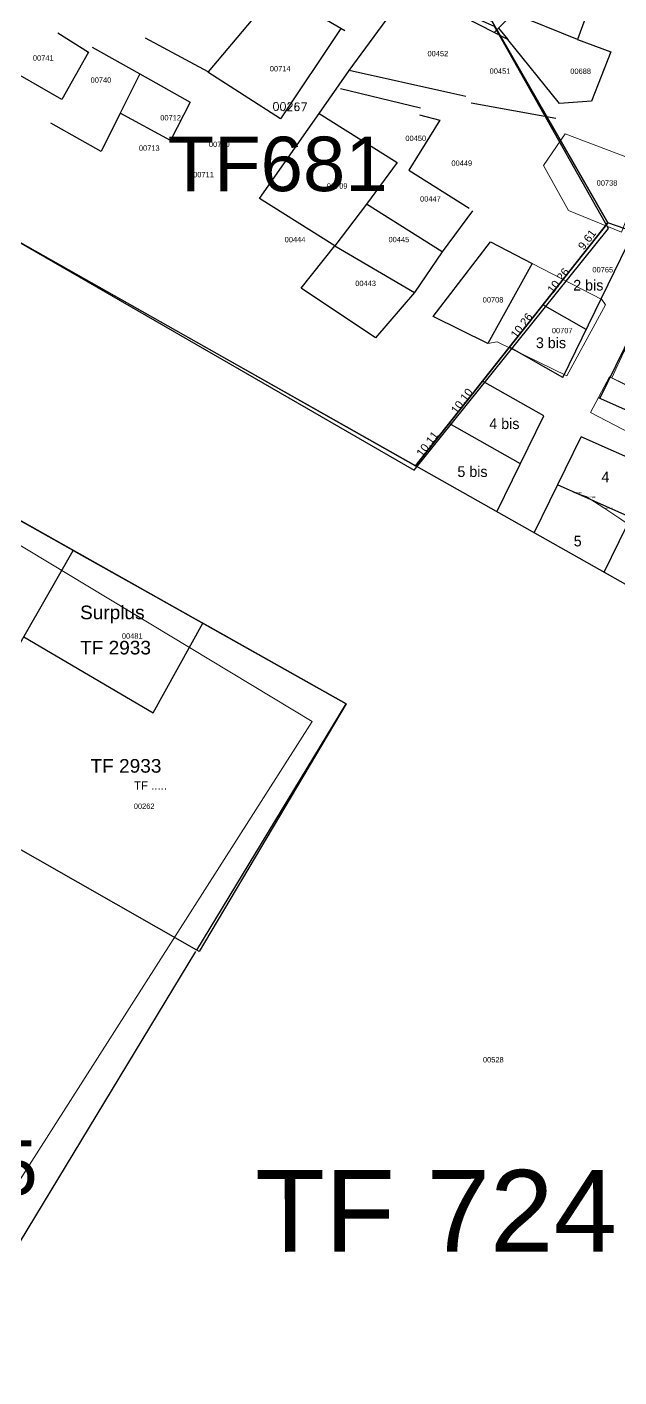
# Model space of a CAD drawing. Header units: metres. Extents: x 0 to 1324930, y 0 to 1631912.
# Drawn here: x 253860.4 to 253971.3, y 1628883.3 to 1629136.3 of the extents above; entities that cross this region are included whole.
import ezdxf
from ezdxf.enums import TextEntityAlignment as Align

# ---------------------------------------------------------------- set-up
doc = ezdxf.new("R2010")
doc.units = ezdxf.units.M
doc.header["$MEASUREMENT"] = 0
for name, color, linetype in [('A_revoir_niveau_0', 7, 'Continuous'), ('historique_numero_parcelle', 7, 'Continuous'), ('limites_parcelles', 7, 'Continuous'), ('limites_tf', 7, 'Continuous'), ('numero_lot', 7, 'Continuous'), ('numero_parcelle', 7, 'Continuous')]:
    doc.layers.add(name, color=color, linetype=linetype)
for name, color, linetype, lineweight in [('CABA', 7, 'Continuous', 0), ('Limite L D TF', 5, 'Continuous', 13), ('Limite M  et R TF', 1, 'Continuous', 30), ('Numero_TF', 7, 'Continuous', 0), ('TopoMat', 4, 'Continuous', 0), ('檩条', 4, 'Continuous', 0)]:
    doc.layers.add(name, color=color, linetype=linetype, lineweight=lineweight)
doc.styles.get("Standard").update_dxf_attribs({"font": 'txt.shx'})
doc.styles.add('Style-Arial', font='arial.ttf')
doc.styles.add('Style-FANCY', font='times.ttf')
doc.styles.add('Style-txt', font='txt.shx')

# ---------------------------------------------------------------- blocks, each defined once
blk = doc.blocks.new('*U98')
at = {"color": 7, "linetype": 'Continuous', "lineweight": 13, "flags": 128}
blk.add_lwpolyline([(82.7415, 78.835), (183.1495, 21.745), (111.5905, -97.025), (66.4805, -131.525)], dxfattribs=at)
blk = doc.blocks.new('*U132')
at = {"layer": 'CABA', "color": 7, "linetype": 'Continuous', "lineweight": 30}
for p, q in [((-25.486278, 42.831439, 0.000009), (-3.806278, 5.141439, 0.000009)), ((-25.486278, 42.831439, 0.000009), (-3.806278, 5.141439, 0.000009)), ((-14.489614, 23.714084, 0.000009), (-3.806278, 5.141439, 0.000009)), ((25.869742, -77.544087, 0.000009), (-129.886278, 10.411439, 0.000009)), ((-3.806278, 5.141439, 0.000009), (-39.856278, -40.428561, 0.000009)), ((-3.806278, 5.141439, 0.000009), (-39.856278, -40.428561, 0.000009)), ((-3.806278, 5.141439, 0.000009), (-39.856278, -40.428561, 0.000009)), ((17.169073, -15.919818, 0.000009), (3.457599, -9.814429, 0.000009)), ((-7.867122, -14.852595, 0.000009), (-15.993209, -10.263788, 0.000009)), ((-12.270213, -23.850446, 0.000009), (-22.272964, -18.201886, 0.000009)), ((12.77891, -24.911539, 0.000009), (-0.932564, -18.80615, 0.000009)), ((-15.792685, -31.048728, 0.000009), (-27.296768, -24.552365, 0.000009)), ((8.130797, -33.788401, 0.000009), (-5.580678, -27.683012, 0.000009)), ((-20.195776, -40.046579, 0.000009), (-33.576523, -32.490463, 0.000009)), ((4.876616, -41.096637, 0.000009), (-8.834859, -34.991248, 0.000009)), ((0.486452, -50.088357, 0.000009), (-13.225022, -43.982968, 0.000009))]:
    blk.add_line(p, q, dxfattribs=at)
at = {"layer": 'CABA', "color": 7, "linetype": 'Continuous', "lineweight": 40}
for p, q in [((74.113722, -12.098561, 0.000009), (78.603722, -9.908561, 0.000009)), ((74.113722, -12.098561, 0.000009), (78.603722, -9.908561, 0.000009)), ((74.113722, -12.098561, 0.000009), (78.603722, -9.908561, 0.000009)), ((60.873722, -29.608561, 0.000009), (74.113722, -12.098561, 0.000009)), ((60.873722, -29.608561, 0.000009), (74.113722, -12.098561, 0.000009)), ((60.873722, -29.608561, 0.000009), (74.113722, -12.098561, 0.000009)), ((60.873722, -29.608561, 0.000009), (49.273722, -44.968561, 0.000009)), ((60.873722, -29.608561, 0.000009), (49.273722, -44.968561, 0.000009)), ((60.873722, -29.608561, 0.000009), (49.273722, -44.968561, 0.000009)), ((49.273722, -44.968561, 0.000009), (51.463722, -49.458561, 0.000009)), ((49.273722, -44.968561, 0.000009), (51.463722, -49.458561, 0.000009)), ((49.273722, -44.968561, 0.000009), (51.463722, -49.458561, 0.000009)), ((41.874015, -57.567898, 0.000009), (41.789826, -56.662299, 0.000009))]:
    blk.add_line(p, q, dxfattribs=at)
for p in [(78.603722, -9.908561, 0.000009), (78.603722, -9.908561, 0.000009), (78.603722, -9.908561, 0.000009), (74.113722, -12.098561, 0.000009), (74.113722, -12.098561, 0.000009), (74.113722, -12.098561, 0.000009), (60.873722, -29.608561, 0.000009), (60.873722, -29.608561, 0.000009), (60.873722, -29.608561, 0.000009), (49.273722, -44.968561, 0.000009), (49.273722, -44.968561, 0.000009), (49.273722, -44.968561, 0.000009), (40.953722, -47.668561, 0.000009), (40.953722, -47.668561, 0.000009), (40.953722, -47.668561, 0.000009), (51.463722, -49.458561, 0.000009), (51.463722, -49.458561, 0.000009), (51.463722, -49.458561, 0.000009)]:
    blk.add_point(p, dxfattribs=at)
at = {"layer": 'Limite L D TF', "color": 7, "linetype": 'Continuous', "lineweight": 30}
for p, q in [((-3.806278, 5.141439, 0.000009), (-25.486278, 42.831439, 0.000009)), ((-25.486278, 42.831439, 0.000009), (-3.806278, 5.141439, 0.000009)), ((-3.806278, 5.141439, 0.000009), (-39.856278, -40.428561, 0.000009)), ((1.079906, 3.430932, 0.000009), (-3.806278, 5.141439, 0.000009)), ((38.896339, -9.807469, 0.000009), (8.633518, 0.786639, 0.000009)), ((67.607477, -12.408002, 0.000009), (39.137595, -9.859649, 0.000009)), ((39.137595, -9.859649, 0.000009), (67.607477, -12.408002, 0.000009)), ((67.607477, -12.408002, 0.000009), (67.94395, -11.962877, 0.000009))]:
    blk.add_line(p, q, dxfattribs=at)
at = {"layer": 'Limite L D TF', "color": 7, "linetype": 'Continuous', "lineweight": 0}
for p, q in [((26.628164, -14.780068, 0.000009), (53.384868, -26.606107, 0.000009)), ((20.042255, -28.26901, 0.000009), (44.399132, -39.034363, 0.000009)), ((12.916517, -41.519356, 0.000009), (34.881778, -51.227653, 0.000009)), ((13.456345, -41.757951, 0.000009), (34.881778, -51.227653, 0.000009)), ((6.85264, -55.239027, 0.000009), (28.8179, -64.947325, 0.000009))]:
    blk.add_line(p, q, dxfattribs=at)
at = {"layer": 'Limite L D TF', "color": 7, "linetype": 'Continuous', "lineweight": 30, "elevation": 0.000009, "flags": 128}
blk.add_lwpolyline([(-39.856278, -40.428561), (-3.806278, 5.141439), (-25.486278, 42.831439), (-111.376278, 80.071439), (-112.340477, 76.220576), (-122.356278, 15.241439), (-129.883594, 10.409924), (-39.856278, -40.428561)], close=True, dxfattribs=at)
at = {"layer": 'Limite L D TF', "color": 7, "linetype": 'Continuous', "lineweight": 0, "elevation": 0.000009, "flags": 128}
for points in [[(44.946182, -10.304933), (44.946182, -10.304933)], [(45.001891, -10.242691), (45.001891, -10.242691)], [(-4.509208, -60.342056), (-4.509208, -60.342056)]]:
    blk.add_lwpolyline(points, dxfattribs=at)
at = {"layer": 'Limite L D TF', "color": 7, "linetype": 'Continuous', "lineweight": 30, "extrusion": (0, 0, -1)}
blk.add_arc((-39.226749, -8.863631, -0.000009), 1, 275.114942, 289.293622, dxfattribs=at)
at = {"layer": 'Limite L D TF', "color": 7, "linetype": 'Continuous', "lineweight": 30}
blk.add_arc((39.226749, -8.863631, 0.000009), 1, 250.706378, 264.885058, dxfattribs=at)
at = {"layer": 'Limite M  et R TF', "color": 7, "linetype": 'Continuous', "lineweight": 30}
for p, q in [((129.886266, 79.203685, 0.000009), (35.413395, -51.462619, 0.000009)), ((-12.270213, -23.850446, 0.000009), (1.079906, 3.430932, 0.000009)), ((-5.322728, -27.797871, 0.000009), (8.633518, 0.786639, 0.000009)), ((8.388746, -33.90326, 0.000009), (22.889318, -4.20389, 0.000009)), ((74.113722, -12.098561, 0.000009), (78.603722, -9.908561, 0.000009)), ((60.873722, -29.608561, 0.000009), (74.113722, -12.098561, 0.000009)), ((2.442986, -64.314983, 0.000009), (26.628164, -14.780068, 0.000009)), ((12.910801, -70.226165, 0.000009), (37.611844, -19.63468, 0.000009)), ((-24.598867, -49.044431, 0.000009), (-15.792685, -31.048728, 0.000009)), ((-17.620326, -52.985217, 0.000009), (-8.829719, -34.98072, 0.000009)), ((-4.535557, -60.374195, 0.000009), (4.876616, -41.096637, 0.000009)), ((23.378616, -76.137347, 0.000009), (35.423705, -51.467176, 0.000009)), ((30.360429, -80.071437, 0.000009), (41.349157, -57.564854, 0.000009))]:
    blk.add_line(p, q, dxfattribs=at)
at = {"layer": 'CABA', "color": 7, "linetype": 'Continuous', "lineweight": 13, "char_height": 1.999998, "attachment_point": 5, "line_spacing_factor": 0.6, "style": 'Style-FANCY'}
for s, insert in [('\\FFANCY;2 bis', (-7.478103, -6.578042, 0.000009)), ('\\FFANCY;1', (13.352987, -7.84454, 0.000009)), ('\\FFANCY;3 bis', (-14.469724, -17.374818, 0.000009)), ('\\FFANCY;2', (8.43608, -19.147485, 0.000009)), ('\\FFANCY;13', (29.029155, -24.676099, 0.000009)), ('\\FFANCY;3', (3.776327, -26.518971, 0.000009)), ('\\FFANCY;4 bis', (-23.203491, -32.539018, 0.000009)), ('\\FFANCY;6', (41.837718, -31.679011, 0.000009)), ('\\FFANCY;12', (20.4454, -37.453342, 0.000009)), ('\\FFANCY;5 bis', (-29.184733, -41.52521, 0.000009)), ('\\FFANCY;4', (-4.269309, -42.490524, 0.000009)), ('\\FFANCY;7', (32.961094, -43.964821, 0.000009)), ('\\FFANCY;11', (16.221373, -50.967733, 0.000009)), ('\\FFANCY;5', (-9.467181, -54.530618, 0.000009)), ('\\FFANCY;8', (26.09409, -57.724928, 0.000009)), ('\\FFANCY;10', (10.144894, -62.516394, 0.000009)), ('\\FFANCY;9', (21.727206, -69.642164, 0.000009))]:
    blk.add_mtext(s, dxfattribs=dict(at, insert=insert))
at = {"layer": 'TopoMat', "color": 7, "linetype": 'Continuous', "lineweight": 0, "char_height": 1.5, "attachment_point": 7, "rotation": 52.88097963, "line_spacing_factor": 0.72}
for s, insert in [('\\fArial|b0|i0|c00|p39;9.61', (-8.331605, -0.109414, 0.000009)), ('\\fArial|b0|i0|c00|p39;10.26', (-14.077086, -8.250003, 0.000009)), ('\\fArial|b0|i0|c00|p39;10.26', (-20.943638, -16.671302, 0.000009)), ('\\fArial|b0|i0|c00|p39;10.10', (-32.154334, -30.809509, 0.000009)), ('\\fArial|b0|i0|c00|p39;10.11', (-38.600485, -38.867855, 0.000009))]:
    blk.add_mtext(s, dxfattribs=dict(at, insert=insert))

msp = doc.modelspace()

# ---------------------------------------------------------------- linework, layer by layer
at = {"layer": 'limites_parcelles'}
for p, q in [((253968.54906, 1629147.80945), (253963.54873, 1629133.99848)), ((253907.1056, 1629143.09927), (253894.31464, 1629127.91611)), ((253919.19495, 1629136.02755), (253907.1056, 1629143.09927)), ((253920.75746, 1629128.16485), (253932.08341, 1629143.59826)), ((253947.91681, 1629135.29821), (253942.31165, 1629138.16744)), ((253951.50166, 1629138.85164), (253948.74426, 1629136.1184)), ((253963.54873, 1629133.99848), (253951.50166, 1629138.85164)), ((253866.15159, 1629135.21543), (253871.89454, 1629131.60786)), ((253894.31464, 1629127.91611), (253882.5632, 1629134.23511)), ((253919.19495, 1629136.02755), (253907.88173, 1629119.14805)), ((253919.93909, 1629135.59227), (253919.19495, 1629136.02755)), ((253948.74426, 1629136.1184), (253947.91681, 1629135.29821)), ((253950.45774, 1629133.99753), (253947.91681, 1629135.29821)), ((253948.74426, 1629136.1184), (253950.45774, 1629133.99753)), ((253872.60164, 1629132.56583), (253881.53053, 1629127.55378)), ((253960.164, 1629121.98346), (253950.45774, 1629133.99753)), ((253963.54873, 1629133.99848), (253969.77426, 1629131.70416)), ((253969.77426, 1629131.70416), (253966.12807, 1629122.44813)), ((253866.88189, 1629122.75834), (253854.89234, 1629129.62384)), ((253871.89454, 1629131.60786), (253866.88189, 1629122.75834)), ((253881.53053, 1629127.55378), (253877.86574, 1629120.19836)), ((253881.53053, 1629127.55378), (253890.94255, 1629122.27053)), ((253894.28095, 1629127.87612), (253894.31464, 1629127.91611)), ((253907.88173, 1629119.14805), (253894.28095, 1629127.87612)), ((253915.14979, 1629120.14768), (253920.76431, 1629128.16333)), ((253920.76431, 1629128.16333), (253920.75746, 1629128.16485)), ((253939.78768, 1629123.93509), (253920.76431, 1629128.16333)), ((253919.09777, 1629124.78909), (253934.14128, 1629121.19972)), ((253890.94255, 1629122.27053), (253887.25427, 1629115.06489)), ((253942.62414, 1629123.30465), (253939.78768, 1629123.93509)), ((253959.45764, 1629119.19976), (253943.62594, 1629122.05546)), ((253966.12807, 1629122.44813), (253960.164, 1629121.98346)), ((253877.86574, 1629120.19836), (253874.28871, 1629113.01906)), ((253887.25427, 1629115.06489), (253877.86574, 1629120.19836)), ((253903.9712, 1629104.18841), (253915.14979, 1629120.14768)), ((253915.14979, 1629120.14768), (253929.7223, 1629110.90678)), ((253933.95295, 1629119.87528), (253937.74043, 1629118.85134)), ((253874.28871, 1629113.01906), (253864.85211, 1629118.29754)), ((253937.74043, 1629118.85134), (253931.93762, 1629109.50196)), ((253929.7223, 1629110.90678), (253924.02619, 1629103.12956)), ((253931.93762, 1629109.50196), (253943.21566, 1629102.35019)), ((253918.06607, 1629095.34443), (253903.9712, 1629104.18841)), ((253924.02619, 1629103.12956), (253918.06607, 1629095.34443)), ((253938.18462, 1629094.17527), (253924.02619, 1629103.12956)), ((253943.88067, 1629101.89223), (253938.18462, 1629094.17527)), ((253911.72244, 1629087.3756), (253918.06607, 1629095.34443)), ((253918.06607, 1629095.34443), (253933.01673, 1629086.59465)), ((253938.18462, 1629094.17527), (253933.01673, 1629086.59465)), ((253936.5174, 1629082.08498), (253947.25916, 1629096.05862)), ((253947.25916, 1629096.05862), (253955.06398, 1629092.00855)), ((253955.06398, 1629092.00855), (253946.74336, 1629077.00346)), ((253925.6731, 1629078.07129), (253911.72244, 1629087.3756)), ((253933.01673, 1629086.59465), (253925.6731, 1629078.07129)), ((253946.74336, 1629077.00346), (253936.5174, 1629082.08498)), ((253869.05646, 1629038.24323), (253893.34225, 1629024.58089)), ((253884.02028, 1629007.81054), (253893.34225, 1629024.58089)), ((253920.18198, 1629009.48179), (253893.34225, 1629024.58089)), ((253859.75465, 1629022.02883), (253884.02028, 1629007.81054)), ((253892.19503, 1628963.32048), (253920.18198, 1629009.48179)), ((253892.19503, 1628963.32048), (253842.36472, 1628991.74558)), ((253892.64253, 1628963.06521), (253892.19503, 1628963.32048))]:
    msp.add_line(p, q, dxfattribs=at)
at = {"layer": 'limites_tf', "color": 5, "linetype": 'Continuous', "lineweight": 30}
for p, q in [((253816.67426, 1629067.70841), (253920.18198, 1629009.48179)), ((253816.67427, 1629067.6982), (253920.18199, 1629009.47158)), ((253869.05578, 1629038.23182), (253816.67427, 1629067.6982)), ((253842.36166, 1628991.74735), (253869.05577, 1629038.24203)), ((253920.18199, 1629009.47158), (253892.64253, 1628963.06521)), ((253846.76131, 1628888.38934), (253892.03999, 1628963.06476))]:
    msp.add_line(p, q, dxfattribs=at)
at = {"layer": 'limites_tf', "color": 5, "linetype": 'Continuous', "lineweight": 30, "flags": 128}
msp.add_lwpolyline([(253932.9234, 1629053.30403), (253969.36329, 1629098.56286), (253948.00767, 1629136.4376), (253862.44054, 1629174.4136), (253861.44332, 1629170.57116), (253850.90437, 1629109.68026), (253843.33586, 1629104.91354), (253932.9234, 1629053.30403)], close=True, dxfattribs=at)
at = {"layer": 'numero_lot', "color": 7, "linetype": 'Continuous', "lineweight": 13, "flags": 128}
msp.add_lwpolyline([(253961.198, 1629116.301), (253976.707, 1629110.425), (253971.766, 1629097.862), (253961.862, 1629101.929), (253957.189, 1629110.391), (253961.198, 1629116.301)], close=True, dxfattribs=at)
at = {"layer": '檩条', "color": 7, "lineweight": 0}
for p, q in [((253955.06398, 1629092.00855), (253968.11302, 1629085.23717)), ((253968.78207, 1629084.25004), (253961.541, 1629070.96466)), ((253968.11302, 1629085.23717), (253968.78207, 1629084.25004)), ((253948.46063, 1629077.34734), (253946.74336, 1629077.00346)), ((253961.541, 1629070.96466), (253948.46063, 1629077.34734))]:
    msp.add_line(p, q, dxfattribs=at)
at = {"layer": '檩条', "color": 1, "linetype": 'Continuous', "lineweight": 13, "flags": 128}
msp.add_lwpolyline([(254007.049, 1629021.5682), (254003.8641, 1629023.5541), (253979.4517, 1629038.7759), (253975.987, 1629041.2645), (253972.8691, 1629043.2804), (253971.6575, 1629044.0793), (253968.4425, 1629046.2431), (253965.1552, 1629048.3392), (253962.7293, 1629049.158)], dxfattribs=at)
at = {"layer": '檩条', "color": 7, "lineweight": 0}
msp.add_3dface([(253981.4343, 1629077.8648), (253976.12201, 1629067.5757), (253969.9451, 1629070.56587), (253974.82564, 1629081.12105)], dxfattribs=at)
at = {"layer": '檩条', "color": 1, "linetype": 'Continuous', "lineweight": 13}
msp.add_3dface([(253969.5, 1629070.78), (253982.96, 1629064.06), (253979.39, 1629057.11), (253965.94, 1629064.11)], dxfattribs=at)

# ---------------------------------------------------------------- block references
at = {"layer": 'A_revoir_niveau_0', "color": 3, "linetype": 'Continuous', "lineweight": 13, "rotation": 358.5339}
msp.add_blockref('*U98', (253730.14738, 1628989.10884), dxfattribs=at)
at = {"layer": 'CABA', "color": 7, "linetype": 'Continuous', "lineweight": 30}
msp.add_blockref('*U132', (253973.03665, 1629094.50307, 555362.68566), dxfattribs=at)

# ---------------------------------------------------------------- texts
at = {"layer": 'historique_numero_parcelle', "color": 7, "lineweight": 0, "style": 'Style-txt'}
msp.add_text('00267', height=1.524, rotation=359.0028, dxfattribs=at).set_placement((253909.64607, 1629121.38784), align=Align.MIDDLE_CENTER)
at = {"layer": 'numero_parcelle', "color": 5, "char_height": 1, "attachment_point": 1, "rotation": 0.0427999, "line_spacing_factor": 0.6, "style": 'Style-txt'}
for s, insert in [('\\fArial|b0|i0|c00|p39;00452', (253935.42639, 1629131.84035)), ('\\fArial|b0|i0|c00|p39;00741', (253861.47995, 1629131.0174)), ('\\fArial|b0|i0|c00|p39;00740', (253872.29252, 1629126.88638)), ('\\fArial|b0|i0|c00|p39;00714', (253905.88262, 1629129.01252)), ('\\fArial|b0|i0|c00|p39;00451', (253947.06439, 1629128.56162)), ('\\fArial|b0|i0|c00|p39;00688', (253962.1792, 1629128.5377)), ('\\fArial|b0|i0|c00|p39;00712', (253885.34709, 1629119.81839)), ('\\fArial|b0|i0|c00|p39;00713', (253881.34777, 1629114.13409)), ('\\fArial|b0|i0|c00|p39;00710', (253894.47053, 1629114.84329)), ('\\fArial|b0|i0|c00|p39;00450', (253931.27745, 1629115.9685)), ('\\fArial|b0|i0|c00|p39;00711', (253891.51444, 1629109.16697)), ('\\fArial|b0|i0|c00|p39;00449', (253939.91116, 1629111.31132)), ('\\fArial|b0|i0|c00|p39;00709', (253916.55294, 1629107.0351)), ('\\fArial|b0|i0|c00|p39;00738', (253967.12366, 1629107.59839)), ('\\fArial|b0|i0|c00|p39;00447', (253934.03258, 1629104.61251)), ('\\fArial|b0|i0|c00|p39;00444', (253908.6624, 1629096.98335)), ('\\fArial|b0|i0|c00|p39;00445', (253928.1223, 1629096.99789)), ('\\fArial|b0|i0|c00|p39;00765', (253966.32913, 1629091.34021)), ('\\fArial|b0|i0|c00|p39;00443', (253921.88173, 1629088.78379)), ('\\fArial|b0|i0|c00|p39;00708', (253945.76801, 1629085.69562)), ('\\fArial|b0|i0|c00|p39;00707', (253958.72561, 1629079.9344)), ('\\fArial|b0|i0|c00|p39;00481', (253878.15821, 1629022.68616)), ('\\fArial|b0|i0|c00|p39;00262', (253880.38998, 1628990.79161)), ('\\fArial|b0|i0|c00|p39;00528', (253945.81824, 1628943.27675))]:
    msp.add_mtext(s, dxfattribs=dict(at, insert=insert))
at = {"layer": 'numero_tf', "color": 4, "linetype": 'Continuous', "lineweight": 0, "style": 'Style-Arial'}
for s, height, p in [('TF681', 10.212634, (253886.72339, 1629105.54793)), ('TF 724', 15.318951, (253903.16276, 1628906.77328))]:
    msp.add_text(s, height=height, rotation=0.0428, dxfattribs=at).set_placement(p)
for s, height, p in [('TF 2933', 2.553159, (253872.28354, 1628999.12473)), ('TF .....', 1.531895, (253880.43347, 1628994.93177)), ('TF 2845', 10.212634, (253809.23346, 1628927.60603))]:
    msp.add_text(s, height=height, rotation=0.0428, dxfattribs=at).set_placement(p, align=Align.TOP_LEFT)
at = {"layer": 'numero_tf', "color": 4, "linetype": 'Continuous', "lineweight": 0, "insert": (253870.32065, 1629027.89269), "char_height": 2.553159, "attachment_point": 1, "rotation": 0.0427999, "line_spacing_factor": 0.776524, "style": 'Style-Arial'}
msp.add_mtext('Surplus\\P\\PTF 2933', dxfattribs=at)
at = {"layer": '檩条', "color": 1, "linetype": 'Continuous', "lineweight": 0, "style": 'Style-Arial'}
for s, p in [('etal350p51', (253962.7293, 1629049.158)), ('etal350p50', (253965.1552, 1629048.3392)), ('etal350p49', (253968.4425, 1629046.2431))]:
    msp.add_text(s, height=0.25, dxfattribs=at).set_placement(p, align=Align.TOP_LEFT)

doc.saveas('drawing.dxf')
